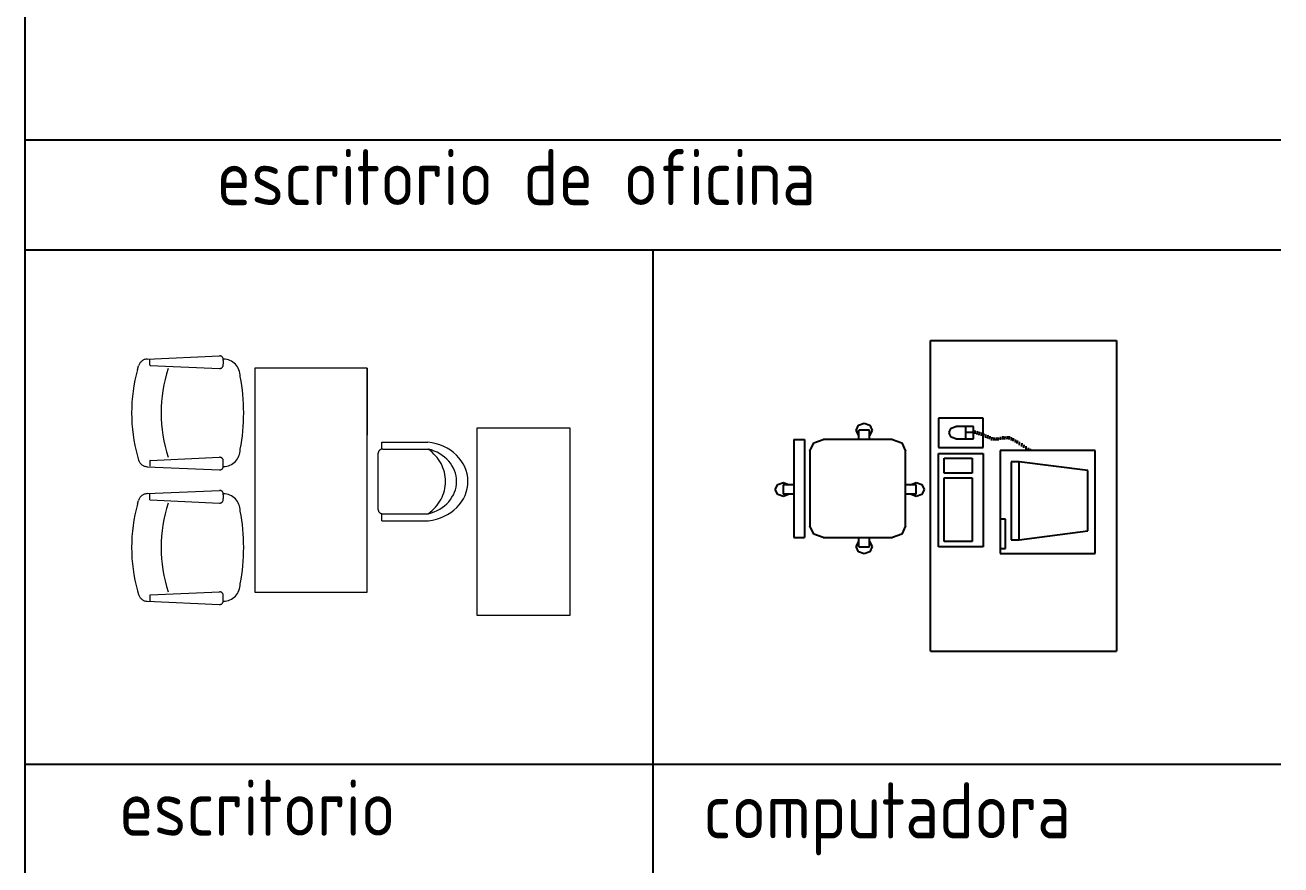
# Model space of a CAD drawing. Header units: millimetres. Extents: x 2198.5 to 2287.8, y 1208.8 to 1298.1.
# Drawn here: x 2215.26 to 2221.98, y 1267.83 to 1272.33 of the extents above; entities that cross this region are included whole.
import ezdxf

# ---------------------------------------------------------------- set-up
doc = ezdxf.new("R2010")
doc.units = ezdxf.units.MM
doc.linetypes.add('ACAD_ISO04W100', pattern=[30, 24, -3, 0, -3])
doc.layers.add('2', color=7, linetype='Continuous')
doc.layers.add('MUEBLES', color=21, linetype='Continuous')
doc.layers.add('cuotas', color=72, linetype='ACAD_ISO04W100', lineweight=5)
doc.layers.add('pasillos', color=41, linetype='Continuous', lineweight=5)
doc.styles.add('ARCHQUICK', font='ARCHQUIK.SHX')

# ---------------------------------------------------------------- blocks, each defined once
blk = doc.blocks.new('escrito')
for p, q in [((-0.5836, 0.6327), (-0.1961, 0.6499)), ((-0.5686, 0.6), (-0.5686, 0.6346)), ((-0.1769, 0.6259), (-0.1769, 0.6062)), ((-0.6353, 0.5764), (-0.6293, 0.5968)), ((-0.5674, 0.5988), (-0.1961, 0.5823)), ((-0.007, 0.5848), (-0.007, -0.6152)), ((0.593, 0.5848), (-0.007, 0.5848)), ((0.593, -0.6152), (0.593, 0.5848)), ((0.593, 0.5848), (0.593, 0.2248)), ((1.1797, 0.2632), (1.1797, -0.7376)), ((1.6801, 0.2632), (1.1797, 0.2632)), ((1.6801, -0.7376), (1.6801, 0.2632)), ((0.6717, 0.188), (0.9184, 0.188)), ((0.6717, 0.1506), (0.6717, 0.188)), ((0.677, 0.151), (0.921, 0.151)), ((-0.6353, 0.1132), (-0.6293, 0.0927)), ((-0.5686, 0.0896), (-0.5686, 0.0596)), ((-0.5674, 0.0908), (-0.1961, 0.1073)), ((-0.1769, 0.0637), (-0.1769, 0.0833)), ((0.653, -0.1739), (0.653, 0.13)), ((-0.5836, 0.0569), (-0.1961, 0.0397)), ((-0.6353, -0.1436), (-0.6293, -0.1232)), ((-0.5836, -0.0873), (-0.1961, -0.0701)), ((-0.5686, -0.12), (-0.5686, -0.09)), ((-0.5674, -0.1212), (-0.1961, -0.1377)), ((-0.1769, -0.0941), (-0.1769, -0.1138)), ((0.6717, -0.2319), (0.6717, -0.1949)), ((0.677, -0.1949), (0.921, -0.1949)), ((0.6717, -0.2319), (0.921, -0.2319)), ((-0.6353, -0.6068), (-0.6293, -0.6273)), ((-0.5836, -0.6631), (-0.1961, -0.6803)), ((-0.5686, -0.6304), (-0.5686, -0.665)), ((-0.5674, -0.6292), (-0.1961, -0.6127)), ((-0.1769, -0.6563), (-0.1769, -0.6367)), ((-0.007, -0.6152), (0.593, -0.6152)), ((1.1797, -0.7376), (1.6801, -0.7376))]:
    blk.add_line(p, q)
for centre, radius, start, end in [((-0.5814, 0.5827), 0.05, 92.54038, 163.58008), ((-0.1954, 0.6307), 0.0192, 345.48464, 91.82916), ((-0.1954, 0.6014), 0.0192, 268.17083, 14.51535), ((-0.1775, 0.54), 0.0923, 359.64558, 89.28423), ((0.1984, 0.3448), 0.8653, 164.47479, 195.52521), ((-0.5673, 0.6), 0.00125, 180, 267.45961), ((0.2426, 0.3449), 0.7521, 161.58124, 198.41875), ((-1.115, 0.3448), 1.048, 349.29948, 10.70052), ((-0.1775, 0.1496), 0.0923, 270.71576, 0.35442), ((-0.5814, 0.1069), 0.05, 196.41992, 267.45961), ((-0.5673, 0.0896), 0.00125, 92.54038, 180), ((-0.1954, 0.0881), 0.0192, 345.48464, 91.82916), ((-0.1954, 0.0589), 0.0192, 268.17083, 14.51535), ((-0.5814, -0.1373), 0.05, 92.54039, 163.58008), ((-0.5673, -0.12), 0.00125, 180, 267.45961), ((-0.1954, -0.0893), 0.0192, 345.48465, 91.82916), ((-0.1954, -0.1186), 0.0192, 268.17084, 14.51535), ((-0.1775, -0.18), 0.0923, 359.64558, 89.28424), ((0.1984, -0.3752), 0.8653, 164.47479, 195.52521), ((0.2426, -0.3753), 0.7521, 161.58125, 198.41875), ((-1.115, -0.3752), 1.048, 349.29948, 10.70052), ((-0.1775, -0.5704), 0.0923, 270.71576, 0.35442), ((-0.5814, -0.6131), 0.05, 196.41992, 267.45961), ((-0.5673, -0.6304), 0.00125, 92.54039, 180), ((-0.1954, -0.6319), 0.0192, 345.48465, 91.82916), ((-0.1954, -0.6611), 0.0192, 268.17084, 14.51535)]:
    blk.add_arc(centre, radius, start, end)
for centre, major_axis, start_param, end_param in [((0.677, 0.13), (-0.024, 0), 4.712389, 6.283185), ((0.8914, -0.0221), (-0.2417, 0), 1.693833, 4.600285), ((0.7547, -0.022), (-0.2583, 0), 2.270248, 4.012938), ((0.8671, -0.022), (-0.2048, 0), 1.836941, 4.446244), ((0.677, -0.1739), (-0.024, 0), 0, 1.570796)]:
    blk.add_ellipse(centre, major_axis=major_axis, ratio=0.875, start_param=start_param, end_param=end_param)
blk = doc.blocks.new('computadora')
at = {"layer": 'MUEBLES', "color": 40}
for p, q in [((-0.3109, 0.7198), (0.5196, 0.7198)), ((-0.3106, -0.6646), (-0.3106, 0.7198)), ((0.5196, 0.7198), (0.5196, -0.6646)), ((-0.6414, 0.319), (-0.6319, 0.3419)), ((-0.6319, 0.3419), (-0.6062, 0.3514)), ((-0.6062, 0.3514), (-0.5805, 0.3419)), ((-0.5805, 0.3419), (-0.5704, 0.319)), ((-0.2743, 0.3735), (-0.2743, 0.2427)), ((-0.0754, 0.3735), (-0.2743, 0.3735)), ((-0.219, 0.3293), (-0.1978, 0.3366)), ((-0.119, 0.3366), (-0.1978, 0.3366)), ((-0.1525, 0.2818), (-0.1525, 0.3366)), ((-0.119, 0.2818), (-0.119, 0.3366)), ((-0.0754, 0.2427), (-0.0754, 0.3735)), ((-0.6296, 0.2967), (-0.6414, 0.319)), ((-0.5821, 0.3201), (-0.6296, 0.3201)), ((-0.6296, 0.2788), (-0.6296, 0.3201)), ((-0.5821, 0.2788), (-0.5821, 0.3201)), ((-0.5704, 0.319), (-0.5821, 0.2967)), ((-0.2279, 0.3109), (-0.219, 0.3293)), ((-0.2279, 0.3109), (-0.2279, 0.3075)), ((-0.219, 0.2891), (-0.2279, 0.3075)), ((-0.1978, 0.2818), (-0.219, 0.2891)), ((-0.1978, 0.2818), (-0.119, 0.2818)), ((-0.119, 0.3092), (-0.1525, 0.3092)), ((-0.1123, 0.3182), (-0.1134, 0.3036)), ((-0.1028, 0.3154), (-0.1039, 0.3014)), ((-0.0933, 0.3126), (-0.0944, 0.2981)), ((-0.0838, 0.3092), (-0.0849, 0.2947)), ((-0.0743, 0.3059), (-0.0754, 0.2919)), ((-0.0648, 0.3008), (-0.0659, 0.2863)), ((-0.0553, 0.2975), (-0.0564, 0.283)), ((-0.0458, 0.2941), (-0.0475, 0.2796)), ((-0.0369, 0.2886), (-0.038, 0.2746)), ((-0.0274, 0.288), (-0.0285, 0.274)), ((-0.0179, 0.2874), (-0.019, 0.2735)), ((-0.0084, 0.288), (-0.0095, 0.2735)), ((0.0011, 0.2908), (0, 0.2768)), ((0.0117, 0.293), (0.0106, 0.2791)), ((0.0212, 0.2925), (0.0201, 0.2785)), ((0.0307, 0.2941), (0.0296, 0.2796)), ((0.0402, 0.293), (0.0391, 0.2791)), ((0.0497, 0.2891), (0.0486, 0.2746)), ((0.0581, 0.2846), (0.057, 0.2707)), ((-0.9196, 0.2788), (-0.8721, 0.2788)), ((-0.9196, 0.2788), (-0.9196, -0.1581)), ((-0.8721, 0.2788), (-0.8721, -0.1581)), ((-0.8486, 0.2263), (-0.8307, 0.2631)), ((-0.8486, 0.2263), (-0.8486, -0.1061)), ((-0.8307, 0.2631), (-0.7888, 0.2788)), ((-0.4805, 0.2788), (-0.7888, 0.2788)), ((-0.4805, 0.2788), (-0.4386, 0.2631)), ((-0.4386, 0.2631), (-0.4212, 0.2263)), ((-0.4212, -0.1061), (-0.4212, 0.2263)), ((-0.2743, 0.2427), (-0.0754, 0.2427)), ((0.4235, 0.2293), (0, 0.2293)), ((0, 0.2293), (0, -0.2293)), ((0.0676, 0.2791), (0.0665, 0.2651)), ((0.076, 0.274), (0.0749, 0.2601)), ((0.0855, 0.2679), (0.0844, 0.2539)), ((0.0961, 0.2617), (0.095, 0.2472)), ((0.1056, 0.2556), (0.1045, 0.2411)), ((0.1151, 0.2483), (0.114, 0.2338)), ((0.1246, 0.2411), (0.1235, 0.2316)), ((0.1341, 0.2366), (0.1335, 0.2316)), ((0.4235, -0.2293), (0.4235, 0.2293)), ((-0.2743, 0.2165), (-0.0749, 0.2165)), ((-0.2743, -0.1992), (-0.2743, 0.2165)), ((-0.2497, 0.1947), (-0.1251, 0.1947)), ((-0.2497, 0.1288), (-0.2497, 0.1947)), ((-0.1251, 0.1947), (-0.1251, 0.1288)), ((-0.0749, 0.2165), (-0.0749, -0.1992)), ((0.0492, 0.1796), (0.0492, -0.169)), ((0.0844, 0.1796), (0.0492, 0.1796)), ((0.0844, -0.169), (0.0844, 0.1796)), ((0.3911, 0.1405), (0.0844, 0.1796)), ((-0.1251, 0.1288), (-0.2497, 0.1288)), ((0.3911, -0.1282), (0.3911, 0.1405)), ((-1.0028, 0.0559), (-0.9916, 0.0782)), ((-0.9916, 0.0782), (-0.9659, 0.0866)), ((-0.9196, 0.0766), (-0.9671, 0.0766)), ((-0.9671, 0.0766), (-0.9671, 0.0347)), ((-0.9659, 0.0866), (-0.9408, 0.0766)), ((-0.3737, 0.0766), (-0.4212, 0.0766)), ((-0.4, 0.0766), (-0.3749, 0.0866)), ((-0.3749, 0.0866), (-0.3492, 0.0782)), ((-0.3737, 0.0347), (-0.3737, 0.0766)), ((-0.3492, 0.0782), (-0.338, 0.0559)), ((-0.2497, 0.107), (-0.1251, 0.107)), ((-0.2497, -0.1768), (-0.2497, 0.107)), ((-0.1251, 0.107), (-0.1251, -0.1768)), ((-0.9916, 0.033), (-1.0028, 0.0559)), ((-0.9659, 0.0246), (-0.9916, 0.033)), ((-0.9196, 0.0347), (-0.9671, 0.0347)), ((-0.9408, 0.0347), (-0.9659, 0.0246)), ((-0.3737, 0.0347), (-0.4212, 0.0347)), ((-0.3749, 0.0246), (-0.4, 0.0347)), ((-0.3492, 0.033), (-0.3749, 0.0246)), ((-0.338, 0.0559), (-0.3492, 0.033)), ((-0.8307, -0.143), (-0.8486, -0.1061)), ((-0.4212, -0.1061), (-0.4386, -0.143)), ((0.0246, -0.0763), (0, -0.0763)), ((0.0246, -0.2075), (0.0246, -0.0763)), ((-0.9196, -0.1581), (-0.8721, -0.1581)), ((-0.7888, -0.1581), (-0.8307, -0.143)), ((-0.7888, -0.1581), (-0.4805, -0.1581)), ((-0.6296, -0.2), (-0.6296, -0.1581)), ((-0.5821, -0.2), (-0.5821, -0.1581)), ((-0.4386, -0.143), (-0.4805, -0.1581)), ((0.0844, -0.169), (0.3911, -0.1282)), ((-0.6414, -0.1989), (-0.6296, -0.1765)), ((-0.6319, -0.2218), (-0.6414, -0.1989)), ((-0.6062, -0.2313), (-0.6319, -0.2218)), ((-0.6296, -0.2), (-0.5821, -0.2)), ((-0.5805, -0.2218), (-0.6062, -0.2313)), ((-0.5821, -0.1765), (-0.5704, -0.1989)), ((-0.5704, -0.1989), (-0.5805, -0.2218)), ((-0.0749, -0.1992), (-0.2743, -0.1992)), ((-0.1251, -0.1768), (-0.2497, -0.1768)), ((0, -0.2075), (0.0246, -0.2075)), ((0.0492, -0.169), (0.0844, -0.169)), ((0, -0.2293), (0.4235, -0.2293)), ((-0.3106, -0.6646), (0.5196, -0.6646))]:
    blk.add_line(p, q, dxfattribs=at)

msp = doc.modelspace()

# ---------------------------------------------------------------- linework, layer by layer
at = {"layer": '2', "color": 4}
for p, q in [((2215.2627, 1267.7813), (2215.2627, 1297.8532)), ((2215.2627, 1271.7122), (2218.6227, 1271.7122)), ((2218.6227, 1271.7122), (2221.9827, 1271.7122)), ((2215.2627, 1271.1227), (2218.6227, 1271.1227)), ((2218.6227, 1267.7813), (2218.6227, 1271.1227)), ((2218.6227, 1271.1227), (2221.9827, 1271.1227)), ((2215.2627, 1268.3708), (2218.6227, 1268.3708)), ((2218.6227, 1268.3708), (2221.9827, 1268.3708))]:
    msp.add_line(p, q, dxfattribs=at)

# ---------------------------------------------------------------- block references
at = {"layer": 'cuotas', "linetype": 'ACAD_ISO04W100'}
msp.add_blockref('escrito', (2216.4994, 1269.9059), dxfattribs=at)
at = {"layer": 'pasillos', "linetype": 'ACAD_ISO04W100', "xscale": 1.200000000000003, "yscale": 1.200000000000003, "zscale": 1.200000000000003}
msp.add_blockref('computadora', (2220.4802, 1269.7739), dxfattribs=at)

# ---------------------------------------------------------------- texts
at = {"layer": '2', "style": 'ARCHQUICK'}
for s, p in [('escritorio de oficina', (2216.2876, 1271.3618)), ('escritorio', (2215.7653, 1267.9881)), ('computadora', (2218.8916, 1267.974))]:
    msp.add_text(s, height=0.3, dxfattribs=at).set_placement(p)

doc.saveas('drawing.dxf')
